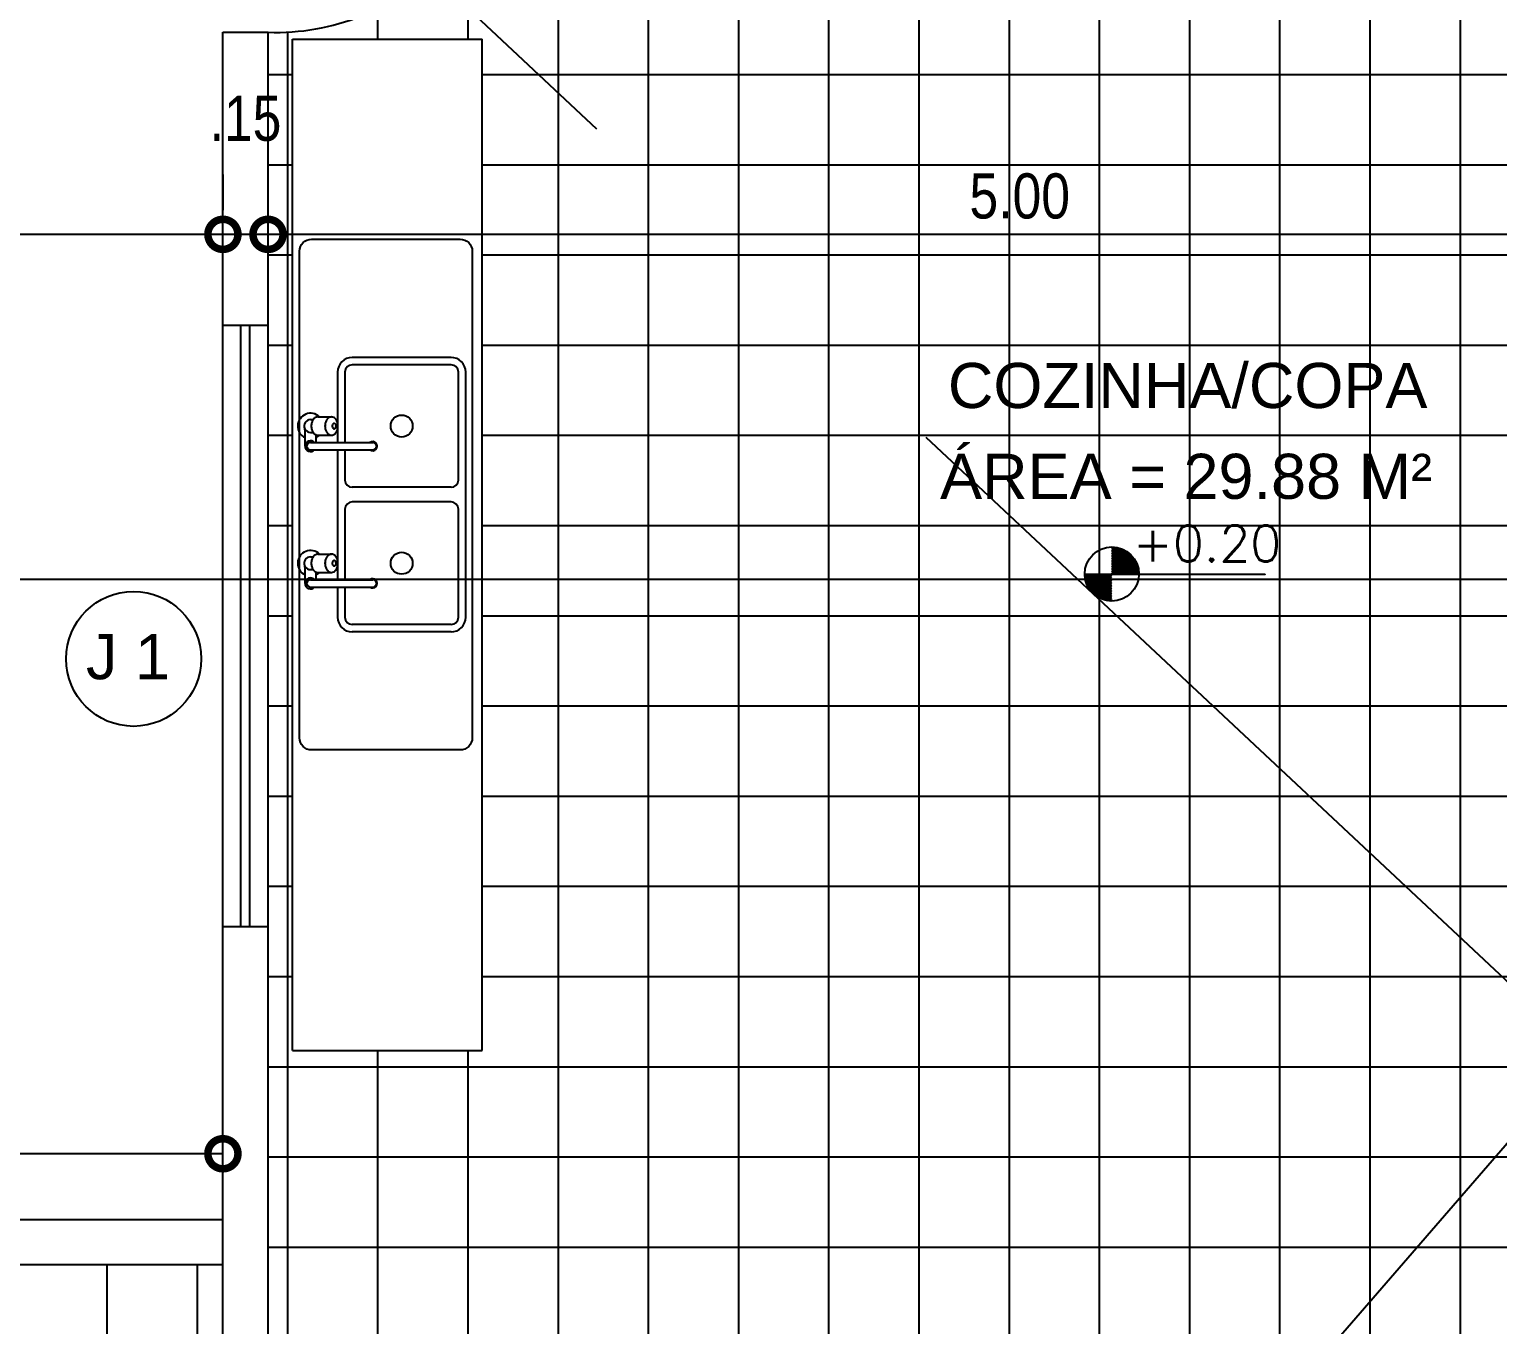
# Model space of a CAD drawing. Extents: x -109 to 1815, y -14679 to 345.
# Drawn here: x 87.941 to 92.824, y 1.842 to 6.15 of the extents above; entities that cross this region are included whole.
import ezdxf
from ezdxf.enums import TextEntityAlignment as Align

# ---------------------------------------------------------------- set-up
doc = ezdxf.new("R2010")
doc.units = 0
doc.header["$MEASUREMENT"] = 0
doc.linetypes.add('HIDDEN', pattern=[0.375, 0.25, -0.125])
doc.layers.get('0').update_dxf_attribs({"linetype": 'CONTINUOUS'})
doc.layers.get('DEFPOINTS').update_dxf_attribs({"linetype": 'CONTINUOUS'})
for name, color, linetype in [('COZ', 1, 'CONTINUOUS'), ('EQUIP', 7, 'CONTINUOUS'), ('ESPECARQ', 1, 'CONTINUOUS'), ('ESQUADRIA', 2, 'CONTINUOUS'), ('LINVISTA', 13, 'CONTINUOUS'), ('PAREDE', 6, 'CONTINUOUS'), ('PORTA', 3, 'CONTINUOUS'), ('PROJCASA', 3, 'HIDDEN')]:
    doc.layers.add(name, color=color, linetype=linetype)
doc.styles.add('REGUA120', font='arial.ttf')
doc.styles.add('SIMPLEX', font='techl___.ttf')
doc.styles.add('TFINOS', font='romans.shx', dxfattribs={"height": 0.1})
doc.dimstyles.new('50model', dxfattribs={"dimtxt": 0.15, "dimasz": 0.2, "dimexe": 0.08, "dimexo": 0.2, "dimgap": 0.05, "dimtad": 1, "dimzin": 4, "dimdsep": 46, "dimtxsty": 'SIMPLEX', "dimblk1": 'DOTSMALL', "dimblk2": 'DOTSMALL', "dimsah": 1, "dimcen": 0.2, "dimadec": 0, "dimazin": 0, "dimtfac": 1, "dimtmove": 2, "dimatfit": 3, "dimldrblk": 'DOTSMALL', "dimfxl": 1, "dimtvp": 1, "dimtolj": 1, "dimtzin": 0, "dimarcsym": 0})
pattern_1 = [(0, (0, 0), (0, 0.3), []), (90, (0, 0), (-0.3, 2e-17), [])]

# ---------------------------------------------------------------- blocks, each defined once
blk = doc.blocks.new('PIA-D-PL')
at = {"layer": 'COZ'}
for p, q in [((0.435, 0.375), (0.165, 0.375)), ((0.125, 0.335), (0.125, 0.1949)), ((0.145, 0.335), (0.145, 0.1425)), ((0.435, 0.355), (0.165, 0.355)), ((0.455, 0.04), (0.455, 0.335)), ((0.475, -0.335), (0.475, 0.335)), ((0.0509, 0.205), (0.0579, 0.205)), ((0.0705, 0.2125), (0.1081, 0.2125)), ((0.0359, 0.1325), (0.0359, 0.176)), ((0.0509, 0.17), (0.0579, 0.17)), ((0.0659, 0.1425), (0.0659, 0.1634)), ((0.0705, 0.1625), (0.1081, 0.1625)), ((0.125, 0.1801), (0.125, 0.1425)), ((0.0509, 0.1425), (0.2209, 0.1425)), ((0.0509, 0.1225), (0.2209, 0.1225)), ((0.125, 0.1225), (0.125, -0.1801)), ((0.145, 0.1225), (0.145, 0.04)), ((0.435, 0.02), (0.165, 0.02)), ((0.145, -0.04), (0.145, -0.2325)), ((0.435, -0.02), (0.165, -0.02)), ((0.455, -0.335), (0.455, -0.04)), ((0.0359, -0.2425), (0.0359, -0.199)), ((0.0509, -0.17), (0.0579, -0.17)), ((0.0705, -0.1625), (0.1081, -0.1625)), ((0.125, -0.1949), (0.125, -0.2325)), ((0.0509, -0.205), (0.0579, -0.205)), ((0.0509, -0.2325), (0.2209, -0.2325)), ((0.0659, -0.2325), (0.0659, -0.2116)), ((0.0705, -0.2125), (0.1081, -0.2125)), ((0.0509, -0.2525), (0.2209, -0.2525)), ((0.125, -0.2525), (0.125, -0.335)), ((0.145, -0.2525), (0.145, -0.335)), ((0.435, -0.355), (0.165, -0.355)), ((0.435, -0.375), (0.165, -0.375))]:
    blk.add_line(p, q, dxfattribs=at)
for points in [[(0.0705, 0.2125, 0.133256), (0.0641, 0.2108, 0.106756), (0.058, 0.2052, 0.082828), (0.0543, 0.1974, 0.071352), (0.0528, 0.1875, 0.071352), (0.0543, 0.1776, 0.082828), (0.058, 0.1698, 0.106756), (0.0641, 0.1642, 0.133256), (0.0705, 0.1625, 0.133256)], [(0.0705, -0.1625, 0.133256), (0.0641, -0.1642, 0.106756), (0.058, -0.1698, 0.082828), (0.0543, -0.1776, 0.071352), (0.0528, -0.1875, 0.071352), (0.0543, -0.1974, 0.082828), (0.058, -0.2052, 0.106756), (0.0641, -0.2108, 0.133256), (0.0705, -0.2125, 0.133256)]]:
    blk.add_lwpolyline(points, format="xyb", dxfattribs=at)
for points in [[(0.1081, 0.1625, 0.133256), (0.1145, 0.1642, 0.106756), (0.1206, 0.1698, 0.082828), (0.1244, 0.1776, 0.071352), (0.1258, 0.1875, 0.071352), (0.1244, 0.1974, 0.082828), (0.1206, 0.2052, 0.106756), (0.1145, 0.2108, 0.133256), (0.1081, 0.2125, 0.133256), (0.1017, 0.2108, 0.106756), (0.0956, 0.2052, 0.082828), (0.0919, 0.1974, 0.071352), (0.0904, 0.1875, 0.071352), (0.0919, 0.1776, 0.082828), (0.0956, 0.1698, 0.106756), (0.1017, 0.1642, 0.133256)], [(0.1156, 0.195, 0.133256), (0.1137, 0.1945, 0.106756), (0.1119, 0.1928, 0.082828), (0.1107, 0.1905, 0.071352), (0.1103, 0.1875, 0.071352), (0.1107, 0.1845, 0.082828), (0.1119, 0.1822, 0.106756), (0.1137, 0.1805, 0.133256), (0.1156, 0.18, 0.133256), (0.1175, 0.1805, 0.106756), (0.1194, 0.1822, 0.082828), (0.1205, 0.1845, 0.071352), (0.1209, 0.1875, 0.071352), (0.1205, 0.1905, 0.082828), (0.1194, 0.1928, 0.106756), (0.1175, 0.1945, 0.133256)], [(0.1081, -0.2125, 0.133256), (0.1145, -0.2108, 0.106756), (0.1206, -0.2052, 0.082828), (0.1244, -0.1974, 0.071352), (0.1258, -0.1875, 0.071352), (0.1244, -0.1776, 0.082828), (0.1206, -0.1698, 0.106756), (0.1145, -0.1642, 0.133256), (0.1081, -0.1625, 0.133256), (0.1017, -0.1642, 0.106756), (0.0956, -0.1698, 0.082828), (0.0919, -0.1776, 0.071352), (0.0904, -0.1875, 0.071352), (0.0919, -0.1974, 0.082828), (0.0956, -0.2052, 0.106756), (0.1017, -0.2108, 0.133256)], [(0.1156, -0.18, 0.133256), (0.1137, -0.1805, 0.106756), (0.1119, -0.1822, 0.082828), (0.1107, -0.1845, 0.071352), (0.1103, -0.1875, 0.071352), (0.1107, -0.1905, 0.082828), (0.1119, -0.1928, 0.106756), (0.1137, -0.1945, 0.133256), (0.1156, -0.195, 0.133256), (0.1175, -0.1945, 0.106756), (0.1194, -0.1928, 0.082828), (0.1205, -0.1905, 0.071352), (0.1209, -0.1875, 0.071352), (0.1205, -0.1845, 0.082828), (0.1194, -0.1822, 0.106756), (0.1175, -0.1805, 0.133256)]]:
    blk.add_lwpolyline(points, format="xyb", close=True, dxfattribs=at)
for centre in [(0.3, 0.1875), (0.3, -0.1875)]:
    blk.add_circle(centre, 0.03, dxfattribs=at)
for centre, radius, start, end in [((0.165, 0.335), 0.04, 90, 180), ((0.435, 0.335), 0.04, 0, 90), ((0.165, 0.335), 0.02, 90, 180), ((0.435, 0.335), 0.02, 0, 90), ((0.0509, 0.1875), 0.035, 45.5847, 244.6231), ((0.0509, 0.1875), 0.0175, 90, 204.62), ((0.0259, 0.176), 0.01, 0, 24.62), ((0.0509, 0.1875), 0.0175, 211.0027, 270), ((0.0509, 0.1875), 0.035, 295.3769, 314.4153), ((0.0509, 0.1325), 0.015, 41.8103, 318.1897), ((0.0509, 0.1325), 0.01, 90.0002, 270.0002), ((0.2209, 0.1325), 0.0125, 233.1301, 126.8699), ((0.2209, 0.1325), 0.01, 270.0001, 90.0001), ((0.165, 0.04), 0.02, 180, 270), ((0.435, 0.04), 0.02, 270, 360), ((0.165, -0.04), 0.02, 90, 180), ((0.435, -0.04), 0.02, 0, 90), ((0.0509, -0.1875), 0.035, 45.5847, 244.6231), ((0.0509, -0.1875), 0.0175, 90, 204.62), ((0.0259, -0.199), 0.01, 0, 24.62), ((0.0509, -0.1875), 0.0175, 211.0027, 270), ((0.0509, -0.2425), 0.015, 41.8103, 318.1897), ((0.0509, -0.2425), 0.01, 90.0002, 270.0002), ((0.0509, -0.1875), 0.035, 295.3769, 314.4153), ((0.2209, -0.2425), 0.0125, 233.1301, 126.8699), ((0.2209, -0.2425), 0.01, 270.0001, 90.0001), ((0.165, -0.335), 0.04, 180, 270), ((0.165, -0.335), 0.02, 180, 270), ((0.435, -0.335), 0.04, 270, 0), ((0.435, -0.335), 0.02, 270, 360)]:
    blk.add_arc(centre, radius, start, end, dxfattribs=at)
blk = doc.blocks.new('_DOTSMALL')
at = {"color": 0, "linetype": 'ByBlock', "ltscale": 0.05, "const_width": 0.5}
blk.add_lwpolyline([(-0.0625, 0, 1), (0.0625, 0, 1)], format="xyb", close=True, dxfattribs=at)
blk = doc.blocks.new('*D64')
at = {"layer": 'DEFPOINTS', "color": 0, "transparency": 16777216}
for p in [(88.7347, 5.5101), (93.7347, 5.4791), (88.7347, 5.4685)]:
    blk.add_point(p, dxfattribs=at)
at = {"layer": 'PORTA', "color": 0, "lineweight": -2, "transparency": 16777216}
for p, q in [((93.7347, 5.4685), (88.7347, 5.4685)), ((88.7347, 5.3101), (88.7347, 5.3885)), ((93.7347, 5.2791), (93.7347, 5.3885))]:
    blk.add_line(p, q, dxfattribs=at)
at = {"layer": 'PORTA', "color": 0, "lineweight": -2, "transparency": 16777216, "xscale": 0.2, "yscale": 0.2, "zscale": 0.2, "rotation": 180}
blk.add_blockref('_DOTSMALL', (88.7347, 5.4685), dxfattribs=at)
at = {"layer": 'PORTA', "color": 0, "lineweight": -2, "transparency": 16777216, "xscale": 0.2, "yscale": 0.2, "zscale": 0.2}
blk.add_blockref('_DOTSMALL', (93.7347, 5.4685), dxfattribs=at)
at = {"layer": 'PORTA', "color": 0, "transparency": 16777216, "insert": (91.2347, 5.5952), "char_height": 0.15, "attachment_point": 5, "style": 'SIMPLEX'}
blk.add_mtext('\\A1;5.00', dxfattribs=at)
blk = doc.blocks.new('*D65')
at = {"layer": 'DEFPOINTS', "color": 0, "transparency": 16777216}
for p in [(88.7347, 5.5101), (88.5847, 5.4685), (88.5847, 5.468)]:
    blk.add_point(p, dxfattribs=at)
at = {"layer": 'PORTA', "color": 0, "lineweight": -2, "transparency": 16777216}
for p, q in [((88.5847, 5.668), (88.5847, 5.5485)), ((88.7347, 5.4685), (88.5847, 5.4685)), ((88.7347, 5.3101), (88.7347, 5.3885))]:
    blk.add_line(p, q, dxfattribs=at)
at = {"layer": 'PORTA', "color": 0, "lineweight": -2, "transparency": 16777216, "xscale": 0.2, "yscale": 0.2, "zscale": 0.2, "rotation": 180}
blk.add_blockref('_DOTSMALL', (88.5847, 5.4685), dxfattribs=at)
at = {"layer": 'PORTA', "color": 0, "lineweight": -2, "transparency": 16777216, "xscale": 0.2, "yscale": 0.2, "zscale": 0.2}
blk.add_blockref('_DOTSMALL', (88.7347, 5.4685), dxfattribs=at)
at = {"layer": 'PORTA', "color": 0, "transparency": 16777216, "insert": (88.6597, 5.8535), "char_height": 0.15, "attachment_point": 5, "style": 'SIMPLEX'}
blk.add_mtext('\\A1;.15', dxfattribs=at)
blk = doc.blocks.new('*D66')
at = {"layer": 'DEFPOINTS', "color": 0, "transparency": 16777216}
for p in [(84.5847, 5.4685), (84.5847, 5.468), (88.5847, 5.468)]:
    blk.add_point(p, dxfattribs=at)
at = {"layer": 'PORTA', "color": 0, "lineweight": -2, "transparency": 16777216}
for p, q in [((84.5847, 5.668), (84.5847, 5.5485)), ((88.5847, 5.668), (88.5847, 5.5485)), ((88.5847, 5.4685), (84.5847, 5.4685))]:
    blk.add_line(p, q, dxfattribs=at)
at = {"layer": 'PORTA', "color": 0, "lineweight": -2, "transparency": 16777216, "xscale": 0.2, "yscale": 0.2, "zscale": 0.2, "rotation": 180}
blk.add_blockref('_DOTSMALL', (84.5847, 5.4685), dxfattribs=at)
at = {"layer": 'PORTA', "color": 0, "lineweight": -2, "transparency": 16777216, "xscale": 0.2, "yscale": 0.2, "zscale": 0.2}
blk.add_blockref('_DOTSMALL', (88.5847, 5.4685), dxfattribs=at)
at = {"layer": 'PORTA', "color": 0, "transparency": 16777216, "insert": (86.5847, 5.5951), "char_height": 0.15, "attachment_point": 5, "style": 'SIMPLEX'}
blk.add_mtext('\\A1;4.00', dxfattribs=at)
blk = doc.blocks.new('*D101')
at = {"layer": 'DEFPOINTS', "color": 0, "transparency": 16777216}
for p in [(85.7347, 2.4106), (85.7347, 2.1923), (88.5847, 2.1923)]:
    blk.add_point(p, dxfattribs=at)
at = {"layer": 'PORTA', "color": 0, "lineweight": -2, "transparency": 16777216}
for p, q in [((85.7347, 2.3923), (85.7347, 2.4906)), ((88.5847, 2.3923), (88.5847, 2.4906)), ((88.5847, 2.4106), (85.7347, 2.4106))]:
    blk.add_line(p, q, dxfattribs=at)
at = {"layer": 'PORTA', "color": 0, "lineweight": -2, "transparency": 16777216, "xscale": 0.2, "yscale": 0.2, "zscale": 0.2, "rotation": 180}
blk.add_blockref('_DOTSMALL', (85.7347, 2.4106), dxfattribs=at)
at = {"layer": 'PORTA', "color": 0, "lineweight": -2, "transparency": 16777216, "xscale": 0.2, "yscale": 0.2, "zscale": 0.2}
blk.add_blockref('_DOTSMALL', (88.5847, 2.4106), dxfattribs=at)
at = {"layer": 'PORTA', "color": 0, "transparency": 16777216, "insert": (87.1597, 2.5376), "char_height": 0.15, "attachment_point": 5, "style": 'SIMPLEX'}
blk.add_mtext('\\A1;2.85', dxfattribs=at)

msp = doc.modelspace()

# ---------------------------------------------------------------- hatches: boundary and pattern name
at = {"layer": 'PORTA'}
h = msp.add_hatch(dxfattribs=at)
h.set_pattern_fill('_USER,_O', color=1, scale=0.3, double=1, pattern_type=0)
h.set_pattern_definition(pattern_1)
h.paths.add_polyline_path([(89.2755, 6.3366, -0.192312), (88.7347, 6.1406), (88.7347, 5.1664), (88.7347, 4.3201), (88.8165, 4.3201), (88.8165, 6.1178), (89.4465, 6.1178), (89.4465, 4.3201), (91.4283, 4.3201)])
h.paths.add_polyline_path([(93.7347, 5.5164), (93.7347, 6.1406, -0.433232), (92.9347, 6.9406), (93.7347, 6.9406), (93.7347, 7.0423), (88.7347, 7.0423), (88.7347, 6.9406), (89.5347, 6.9406, -0.222391), (89.2755, 6.3366), (91.4283, 4.3201), (93.7347, 4.3201)])
h = msp.add_hatch(dxfattribs=at)
h.set_pattern_fill('ANSI31', color=1, scale=0.0012, style=0)
h.set_pattern_definition([(45, (75.2535476, -11.41303), (-0.00269407684, 0.00269407684), [])])
h.paths.add_polyline_path([(91.631, 4.3387, 0.414214), (91.541, 4.4287), (91.541, 4.3387)])
h.paths.add_polyline_path([(91.451, 4.3387, 0.414214), (91.541, 4.2487), (91.541, 4.3387)])
h = msp.add_hatch(dxfattribs=at)
h.set_pattern_fill('_USER,_O', color=1, scale=0.3, double=1, pattern_type=0)
h.set_pattern_definition(pattern_1)
h.paths.add_polyline_path([(92.2464, 1.7423), (93.1128, 2.7423), (91.4283, 4.3201), (89.4465, 4.3201), (89.4465, 2.7546), (88.8165, 2.7546), (88.8165, 4.3201), (88.7347, 4.3201), (88.7347, 3.1664), (88.7347, 0.7923), (90.3847, 0.7923), (90.3847, 1.5923), (90.3847, 1.7423)])
h.paths.add_polyline_path([(93.1128, 2.7423), (93.7347, 2.7423), (93.7347, 3.5164), (93.7347, 4.3201), (91.4283, 4.3201)])
h.paths.add_polyline_path([(93.7347, 2.5423), (93.7347, 2.7423), (93.1127, 2.7423), (92.2464, 1.7423), (93.7347, 1.7423), (93.7347, 1.8423), (93.0347, 1.8423, -0.43607)])
h.paths.add_polyline_path([(91.2165, 1.5161), (91.2165, 1.8185), (91.4448, 1.8185), (91.4448, 1.5161)], flags=25)
h.paths.add_polyline_path([(89.211, 1.6058), (89.718, 1.6058), (89.718, 1.3775), (89.211, 1.3775)], flags=24)
h = msp.add_hatch(dxfattribs=at)
h.set_pattern_fill('_USER,_O', color=1, scale=0.3, double=1, pattern_type=0)
h.set_pattern_definition(pattern_1)
h.paths.add_polyline_path([(88.5847, -0.1577), (88.5847, 2.0423), (85.7347, 2.0423), (85.7347, 2.1923), (84.6597, 2.1923), (84.6597, -0.1577), (84.7347, -0.1577)])
h.paths.add_polyline_path([(85.8829, 1.4558, -0.414214), (85.8469, 1.4918), (85.8469, 2.0378), (86.5429, 2.0378), (87.1909, 2.0378), (87.1909, 1.4918, -0.414214), (87.1549, 1.4558), (86.5189, 1.4558)], flags=16)
h.paths.add_polyline_path([(85.9219, 1.67), (85.8949, 1.67), (85.8949, 1.7038), (85.8949, 1.9658, -0.414214), (85.9189, 1.9898), (86.4829, 1.9898, -0.414214), (86.5069, 1.9658), (86.5069, 1.7056), (86.5069, 1.67), (86.4781, 1.67)], flags=0)
h.paths.add_polyline_path([(86.5309, 1.7038), (86.5309, 1.9658, -0.414214), (86.5549, 1.9898), (87.1189, 1.9898, -0.414214), (87.1429, 1.9658), (87.1429, 1.7056), (87.1429, 1.67), (87.1159, 1.67), (86.5597, 1.67), (86.5309, 1.67)], flags=0)
h.paths.add_polyline_path([(86.1673, 1.8338, -1), (86.2345, 1.8338, -1)], flags=0)
h.paths.add_polyline_path([(86.8033, 1.8338, -1), (86.8705, 1.8338, -1)], flags=0)

# ---------------------------------------------------------------- linework, layer by layer
at = {"layer": 'ESPECARQ'}
msp.add_arc((88.7597, 6.9156), 0.7754, 268.1524, 1.8476, dxfattribs=at)
at = {"layer": 'ESQUADRIA'}
msp.add_line((88.5847, 3.1664), (88.5847, 5.1664), dxfattribs=at)
at = {"layer": 'LINVISTA', "ltscale": 0.35}
for p, q in [((88.8165, 2.7546), (88.8165, 6.1178)), ((88.8165, 6.1178), (89.4465, 6.1178)), ((89.4465, 2.7546), (89.4465, 6.1178)), ((88.8165, 2.7546), (89.4465, 2.7546))]:
    msp.add_line(p, q, dxfattribs=at)
msp.add_lwpolyline([(88.8394, 3.7937), (88.8394, 5.4127, -0.414214), (88.8794, 5.4527), (89.3739, 5.4527, -0.414214), (89.4139, 5.4127), (89.4139, 3.7937, -0.414214), (89.3739, 3.7537), (88.8794, 3.7537, -0.414214)], format="xyb", close=True, dxfattribs=at)
at = {"layer": 'PAREDE'}
for p, q in [((88.5847, 6.1406), (88.7347, 6.1406)), ((88.5847, 4.4423), (88.5847, 6.1406)), ((88.5847, 6.1406), (88.7347, 6.1406)), ((88.7347, 5.1664), (88.7347, 6.1406)), ((88.7347, 5.1664), (88.7347, 6.1406)), ((88.7347, 5.1664), (88.7347, 6.1406)), ((88.7347, 5.1664), (88.7347, 6.1406)), ((88.5847, -2.4577), (88.5847, 3.1664)), ((88.7347, -0.3077), (88.7347, 3.1664)), ((88.7347, 1.7423), (88.7347, 2.4423))]:
    msp.add_line(p, q, dxfattribs=at)
at = {"layer": 'PAREDE', "ltscale": 0.35}
msp.add_line((88.5847, -0.3077), (88.5847, 2.0423), dxfattribs=at)
at = {"layer": 'PORTA', "color": 1}
for p, q in [((88.5847, 5.1664), (88.7347, 5.1664)), ((88.5847, 3.1664), (88.7347, 3.1664))]:
    msp.add_line(p, q, dxfattribs=at)
at = {"layer": 'PORTA', "color": 3}
for p, q in [((88.6447, 3.1664), (88.6447, 5.1664)), ((88.6747, 3.1664), (88.6747, 5.1664)), ((88.7347, 3.1664), (88.7347, 5.1664)), ((85.7347, 2.1923), (88.5847, 2.1923)), ((85.7347, 2.0423), (88.5847, 2.0423))]:
    msp.add_line(p, q, dxfattribs=at)
at = {"layer": 'PORTA'}
msp.add_line((108.4912, 4.3201), (82.9806, 4.3201), dxfattribs=at)
at = {"layer": 'PORTA', "color": 1}
msp.add_lwpolyline([(91.451, 4.3387), (92.051, 4.3387), (92.051, 4.3387)], dxfattribs=at)
for centre, radius in [((91.541, 4.3387), 0.09), ((88.2876, 4.0566), 0.2244)]:
    msp.add_circle(centre, radius, dxfattribs=at)
at = {"layer": 'PROJCASA', "ltscale": 12}
for q in [(83.9847, 11.2923), (88.0882, -3.0577)]:
    msp.add_line((93.1128, 2.7423), q, dxfattribs=at)

# ---------------------------------------------------------------- block references
at = {"layer": 'EQUIP', "ltscale": 0.35, "xscale": 1.216778722749867, "yscale": 1.216778722749867, "zscale": 1.216778722749867}
msp.add_blockref('PIA-D-PL', (88.8141, 4.6028), dxfattribs=at)

# ---------------------------------------------------------------- texts
at = {"layer": 'PORTA', "color": 3, "style": 'REGUA120'}
for s, p in [('COZINHA/COPA', (90.9958, 4.8909)), ('ÁREA = 29.88 M²', (90.9698, 4.5888)), ('J 1', (88.1293, 3.9889))]:
    msp.add_text(s, height=0.15, dxfattribs=at).set_placement(p)
at = {"layer": 'PORTA', "color": 1, "style": 'TFINOS'}
msp.add_text('+0.20', height=0.12, dxfattribs=at).set_placement((91.8576, 4.3801), align=Align.CENTER)

# ---------------------------------------------------------------- dimensions: what is measured, and where the dimension line sits
at = {"layer": 'PORTA', "color": 1}
for base, p1, p2, picture, middle in [((88.5847, 5.4685), (88.7347, 5.5101), (88.5847, 5.468), '*D65', (88.6597, 5.8535)), ((84.5847, 5.4685), (88.5847, 5.468), (84.5847, 5.468), '*D66', (86.5847, 5.5951)), ((88.7347, 5.4685), (93.7347, 5.4791), (88.7347, 5.5101), '*D64', (91.2347, 5.5952)), ((85.7347, 2.4106), (88.5847, 2.1923), (85.7347, 2.1923), '*D101', (87.1597, 2.5376))]:
    dim = msp.add_linear_dim(base=base, p1=p1, p2=p2, dimstyle='50model', dxfattribs=at)
    dim.commit()
    dim.dimension.update_dxf_attribs({"geometry": picture, "text_midpoint": middle})

doc.saveas('drawing.dxf')
